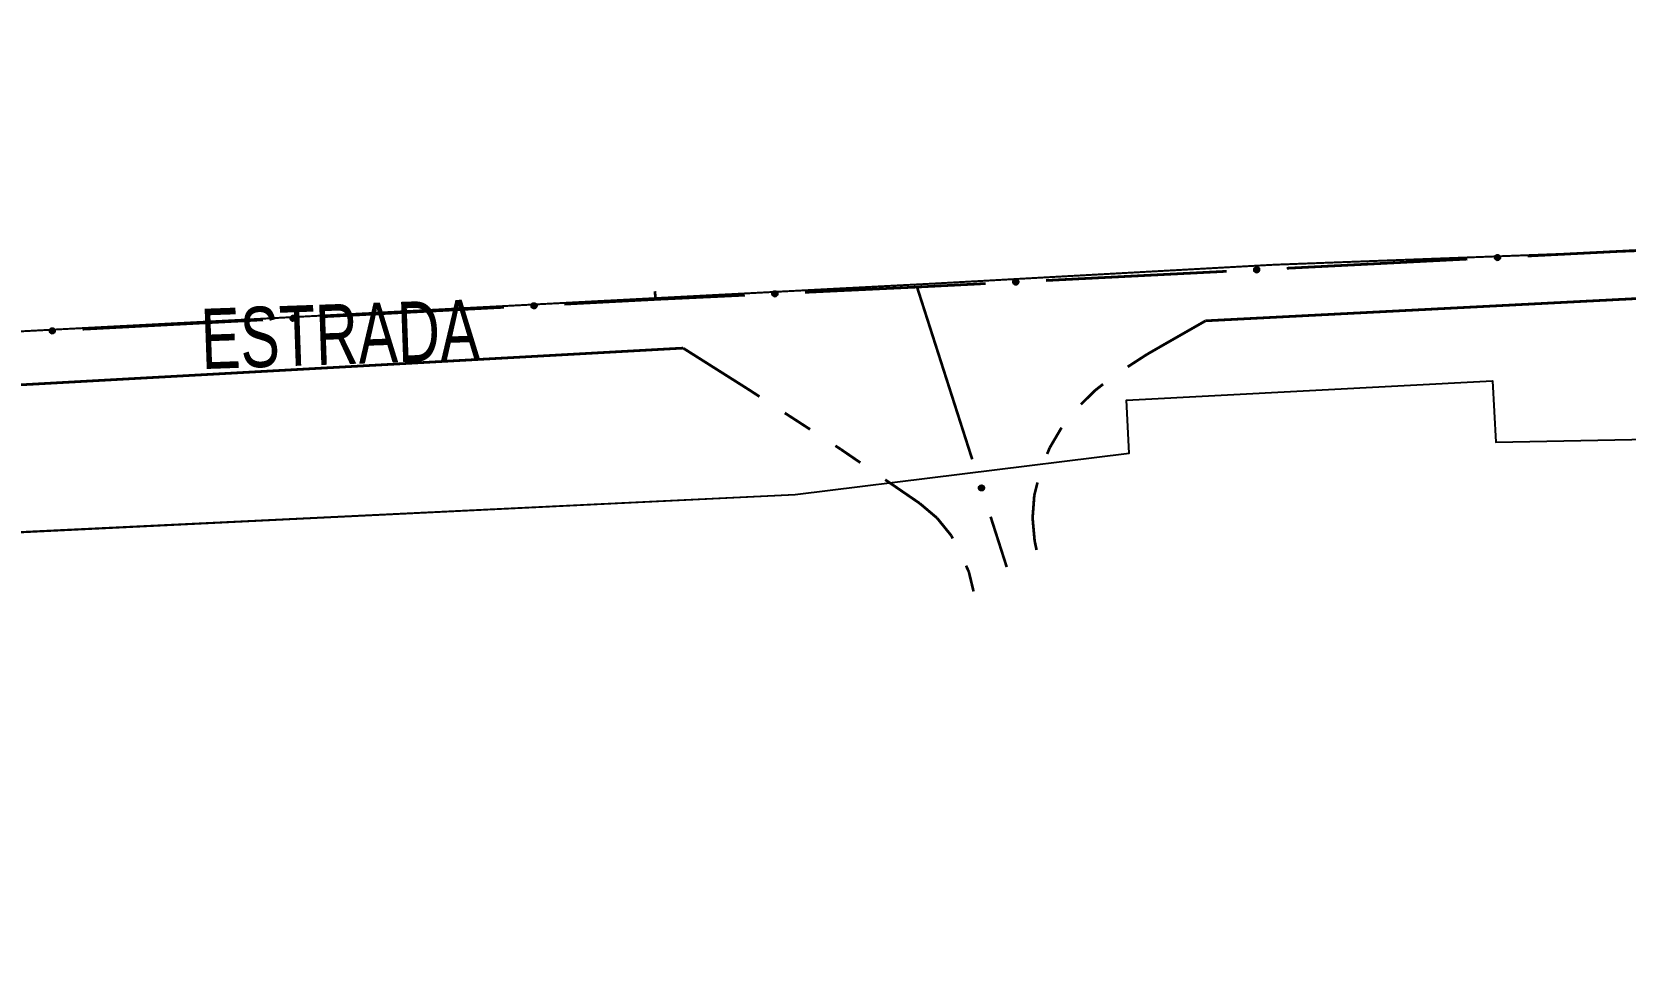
# Model space of a CAD drawing. Extents: x 203591 to 208218, y 4854879 to 4857795.
# Drawn here: x 205030.9 to 205136.6, y 4856018.3 to 4856079.8 of the extents above; entities that cross this region are included whole.
import ezdxf

# ---------------------------------------------------------------- set-up
doc = ezdxf.new("R2010")
doc.units = 0
doc.header["$LTSCALE"] = 1.5
doc.header["$MEASUREMENT"] = 0
doc.linetypes.add('PHANTOMX2', pattern=[5, 2.5, -0.5, 0.5, -0.5, 0.5, -0.5])
for name, color, linetype in [('CD-MALHA-LOTES', 40, 'CONTINUOUS'), ('LM-LIM-SETOR-FISCAL', 7, 'CONTINUOUS'), ('RU-QUADRAS', 210, 'CONTINUOUS'), ('SV-EIXO-ROD-ESTR', 7, 'CONTINUOUS'), ('SV-EIXO-RUA-N-PAV', 6, 'CONTINUOUS'), ('SV-EST-MUNIC-PAV', 20, 'CONTINUOUS'), ('SV-RUA-NAO-PAV-S-GUIA-C-GUIA', 7, 'PHANTOMX2'), ('SV-TXT-MUNIC-PAV', 20, 'CONTINUOUS')]:
    doc.layers.add(name, color=color, linetype=linetype)
doc.styles.add('ARIAL', font='ARIAL.TTF')
doc.linetypes.add('Limite', pattern='A,20,-3,[130,ltypeshp.shx,S=6.35,R=0,X=0,Y=0],-3,20', length=46)

msp = doc.modelspace()

# ---------------------------------------------------------------- linework, layer by layer
at = {"layer": 'CD-MALHA-LOTES', "linetype": 'Continuous', "flags": 128}
msp.add_lwpolyline([(204884.33, 4856039.68), (204980.99, 4856044.26), (205081.55, 4856049.15), (205103.71, 4856051.9), (205103.53, 4856055.42), (205127.82, 4856056.7), (205128.03, 4856052.63), (205161.84, 4856053.3)], dxfattribs=at)
at = {"layer": 'LM-LIM-SETOR-FISCAL', "linetype": 'Limite', "ltscale": 0.1, "const_width": 0.13, "flags": 128}
msp.add_lwpolyline([(205796.415, 4856248.315), (205682.51, 4856182.65), (205659.3, 4856170.51), (205621.44, 4856158.01), (205507.35, 4856123.37), (205407.36, 4856092.31), (205394.74, 4856089.5), (205362.25, 4856082.61), (205354.69, 4856080.34), (205337.55, 4856076.77), (205289.87, 4856073.56), (205229.36, 4856070.3), (205219.27, 4856069.56), (205147.92, 4856065.7), (205113.32, 4856064.4), (205090.92, 4856063.16), (205009.9, 4856058.92), (204851.88, 4856050.7), (204687.08, 4856042.13), (204637.14, 4856038.78), (204603.03, 4856036.66), (204553.89, 4856035.32), (204520.66, 4856035.13), (204502.57, 4856037.61), (204484.57, 4856041.23), (204412.67, 4856060.75), (204330.68, 4856083.79), (204299.16, 4856093.11), (204270.41, 4856101.78), (204253.26, 4856107.22), (204244.69, 4856110.17), (204218.41, 4856111.79), (204202.69, 4856112.17), (204189.55, 4856111.98), (204142.89, 4856109.12), (204035.38, 4856102.27), (203993.42, 4856098.93), (203985.94, 4856098.57), (203969, 4856097.51), (203907.01, 4856092.75), (203828.45, 4856087.6), (203806.83, 4856085.89), (203745.43, 4856081.58), (203724.99, 4856080.15), (203677.22, 4856076.56), (203633.71, 4856071.22), (203591.04, 4856063.51), (203660.37, 4856023.03), (203705.27, 4855996.41), (203743.77, 4855973.31), (203818.31, 4855928.72), (203887.09, 4855887.86), (203952.66, 4855848.85), (204025, 4855805.96), (204088.2, 4855766.95), (204107.49, 4855755.62), (204177.8, 4855715.26), (204283.05, 4855651.55), (204316.3, 4855629.3), (204344.05, 4855608.74), (204359.413431, 4855596.133587), (204366.73, 4855590.13), (204395.58, 4855561.78), (204414.87, 4855540.12), (204436.53, 4855514.57), (204458.95, 4855485.04), (204486.36, 4855444.86), (204505.82, 4855416.26), (204534.16, 4855377.59), (204568.85, 4855328.27), (204604.98, 4855276.24), (204637.1, 4855229.79), (204661.77, 4855193.9), (204679.77, 4855167.91), (204703.32, 4855133.45), (204736.81, 4855084.64), (204752.67, 4855062.31), (204783.23, 4855019.37), (204803.12, 4854991.18), (204834.249649, 4854948.199642), (204845.64, 4854959.83), (204876.75, 4854964.71), (204914.35, 4854970.84), (204996.87, 4854983.31), (205090.66, 4854997.71), (205105.98, 4854999.94), (205187.94, 4855012.05), (205245.94, 4855021.11), (205272.68, 4855025.85), (205289.82, 4855028.52), (205353.63, 4855038.1), (205379.87, 4855044.32), (205380.17, 4855053.59), (205399.55, 4855054.95), (205426.54, 4855056.03), (205437.99, 4855056.62), (205499.63, 4855060.67), (205539.31, 4855063.19), (205567.09, 4855064.98), (205582.41, 4855066.09), (205635.91, 4855070), (205692.95, 4855073.42), (205739.37, 4855076.32), (205755.85, 4855076.88), (205779.09, 4855078.91), (205796.39, 4855080.33), (205832.27, 4855082.2), (205855.36, 4855083.58), (205884.96, 4855084.97), (205904.85, 4855085.43), (205945.85, 4855088.06), (205975.45, 4855089.94), (205990.04, 4855090.61), (206010.45, 4855091.62), (206021.42, 4855091.93), (206022.38, 4855094.63), (206023.19, 4855099.07), (206023.73, 4855105.32), (206023.73, 4855114.57), (206023.61, 4855122.77), (206023.73, 4855128.91), (206023.31, 4855148.74), (206059.09, 4855155.08), (206090.43, 4855139.24), (206138.56, 4855111.07), (206178.75, 4855088.19), (206206.79, 4855072.52), (206222.46, 4855062.86), (206230.38, 4855057.64), (206237.19, 4855052.51), (206245.02, 4855046.96), (206277.61, 4855028.92), (206315.11, 4855009.06), (206322.43, 4855004.94), (206334.61, 4854998.15), (206344.05, 4854991.94), (206370.01, 4854978.16), (206377.13, 4854974.52), (206383.62, 4854970.88), (206391.86, 4854965.97), (206400.96, 4854960.99), (206409.67, 4854956.24), (206418.06, 4854951.81), (206428.03, 4854946.58), (206436.74, 4854941.99), (206446.39, 4854936.45), (206454.94, 4854931.86), (206463.33, 4854927.27), (206473.94, 4854921.41), (206483.44, 4854916.66), (206493.49, 4854911.28), (206502.2, 4854906.53), (206509.16, 4854902.73), (206517.55, 4854899.17), (206528.48, 4854896), (206549.69, 4854889.67), (206564.41, 4854883.97), (206567.2, 4854879.08), (206570.83, 4854883.26), (206576.05, 4854891.17), (206582.86, 4854902.57), (206588.24, 4854910.17), (206594.1, 4854919.67), (206601.38, 4854929.09), (206611.99, 4854937.95), (206625.76, 4854949.98), (206640.32, 4854965.18), (206646.34, 4854973.73), (206650.93, 4854980.7), (206656.31, 4854989.4), (206659.8, 4854993.84), (206666.37, 4855000.56), (206674.91, 4855008.32), (206682.51, 4855016.24), (206687.1, 4855021.3), (206689.8, 4855026.21), (206695.97, 4855035.87), (206702.46, 4855046.95), (206709.74, 4855060.01), (206715.44, 4855068.88), (206721.77, 4855075.21), (206727.79, 4855082.65), (206732.22, 4855088.66), (206736.5, 4855097.05), (206739.58, 4855106.79), (206740.85, 4855116.29), (206741.17, 4855125.63), (206741.64, 4855134.02), (206741.17, 4855142.09), (206742.12, 4855150.72), (206742.75, 4855160.06), (206742.43, 4855173.36), (206743.07, 4855183.81), (206745.76, 4855192.36), (206748.45, 4855197.74), (206758.11, 4855205.5), (206768.24, 4855208.82), (206775.2, 4855210.56), (206778.84, 4855212.3), (206783.44, 4855216.26), (206786.6, 4855221.64), (206789.29, 4855225.29), (206792.14, 4855229.4), (206795.63, 4855232.73), (206801.01, 4855234.47), (206808.45, 4855236.21), (206816.52, 4855237.63), (206822.22, 4855240.17), (206827.6, 4855242.54), (206831.4, 4855244.28), (206836.63, 4855244.44), (206839.95, 4855243.97), (206842.19, 4855243.65), (206845.62, 4855240.46), (206849.62, 4855235.99), (206854.58, 4855232.12), (206859.64, 4855229.78), (206864.76, 4855227.39), (206870.2, 4855225.04), (206874.73, 4855222.3), (206878.92, 4855219.29), (206882.98, 4855215.83), (206887.98, 4855212.7), (206893.95, 4855209.85), (206900.29, 4855207.85), (206907.15, 4855206.19), (206913.73, 4855205.04), (206920.81, 4855203.6), (206927.56, 4855201.94), (206933.6, 4855200.48), (206939.89, 4855199.17), (206945.67, 4855197.5), (206951.88, 4855196.77), (206955.646692, 4855197.169441), (206957.306662, 4855197.34315), (206961.862616, 4855199.664984), (206966.527907, 4855198.429918), (206972.051755, 4855197.762708), (206977.408644, 4855196.392723), (206983.226231, 4855195.866614), (206988.517313, 4855195.575902), (206994.381656, 4855194.986132), (206999.439545, 4855194.39722), (207005.614593, 4855193.621657), (207012.363297, 4855193.601324), (207017.572169, 4855195.36525), (207023.03395, 4855199.405412), (207027.732957, 4855202.047994), (207032.274552, 4855204.906141), (207036.833943, 4855207.976499), (207041.709791, 4855210.664404), (207047.645836, 4855212.460922), (207053.627362, 4855214.050921), (207060.025663, 4855216.416757), (207065.622577, 4855219.182648), (207071.297192, 4855222.28006), (207076.000549, 4855226.442043), (207079.81713, 4855231.025691), (207081.103271, 4855236.760794), (207082.59759, 4855241.307754), (207088.023389, 4855243.939561), (207090.578395, 4855249.590665), (207089.808985, 4855256.17649), (207088.296416, 4855261.394437), (207091.682817, 4855264.782116), (207096.437455, 4855266.14688), (207101.10609, 4855269.633922), (207105.023599, 4855274.180832), (207109.741577, 4855275.556417), (207115.560457, 4855275.105675), (207120.834136, 4855274.222138), (207125.843848, 4855273.366924), (207131.736831, 4855271.630579), (207137.125757, 4855270.101991), (207140.28442, 4855270.079902), (207149.515925, 4855272.920652), (207159.750695, 4855279.150512), (207168.205506, 4855287.160332), (207178.440276, 4855293.835183), (207190.455007, 4855299.175063), (207198.909818, 4855306.294903), (207210.479558, 4855312.524764), (207226.054209, 4855320.312089), (207238.95892, 4855331.88183), (207248.7487, 4855350.571411), (207250.973651, 4855379.940753), (207256.758521, 4855404.860194), (207263.433371, 4855423.994765), (207271.888182, 4855446.689256), (207282.567942, 4855472.943668), (207294.805168, 4855494.970674), (207326.84445, 4855524.340016), (207365.558582, 4855558.159258), (207387.072345, 4855586.866424), (207407.157013, 4855615.155159), (207422.962295, 4855638.924947), (207434.532036, 4855666.069339), (207438.091956, 4855689.65381), (207436.311996, 4855734.152813), (207437.646966, 4855776.64936), (207435.867006, 4855804.683732), (207437.201976, 4855838.502973), (207442.986846, 4855862.087445), (207450.106687, 4855888.786846), (207460.341457, 4855908.811397), (207484.893222, 4855935.842551), (207514.888754, 4855951.474025), (207555.868566, 4855955.698748), (207618.394465, 4855944.291996), (207657.684388, 4855935.842551), (207679.230475, 4855930.772883), (207701.081061, 4855927.500978), (207727.335472, 4855933.285849), (207757.594794, 4855943.075629), (207797.198906, 4855948.41551), (207840.362939, 4855943.520619), (207880.857031, 4855931.060899), (207908.46854, 4855922.081144), (207928.081857, 4855916.750273), (207978.978222, 4855907.32502), (207988.919986, 4855905.773418), (208022.363859, 4855902.136547), (208058.853041, 4855901.246567), (208090.002343, 4855903.026527), (208114.955167, 4855908.683361), (208130.682304, 4855913.813432), (208161.847626, 4855928.407512), (208188.891822, 4855948.61949), (208218.286591, 4855981.057933), (208187.445907, 4855991.449903), (208165.321069, 4856010.222493), (208159.224361, 4856022.94), (208156.58974, 4856039.12589), (208148.685879, 4856065.472094), (208141.72335, 4856085.385589), (208131.121743, 4856100.600365), (208114.978287, 4856123.563692), (208106.091421, 4856139.449948), (208093.205298, 4856162.116022), (208084.73682, 4856199.326829), (208076.797221, 4856229.27502), (208073.616124, 4856257.1496), (208067.838157, 4856284.431712), (208065.021572, 4856320.096316), (208063.518292, 4856367.226456), (208062.416051, 4856397.165935), (208051.054374, 4856419.94066), (208041.168955, 4856425.250761), (208034.147983, 4856457.455812), (208021.67975, 4856492.348298), (208031.159526, 4856541.689942), (208020.976111, 4856586.808408), (208019.467809, 4856600.268866), (208028.327718, 4856624.553543), (208027.926294, 4856671.90573), (208026.162133, 4856750.628679), (208030.440265, 4856795.701991), (208034.406877, 4856848.418794), (208036.125381, 4856871.257936), (208022.299519, 4856927.922659), (208010.560024, 4856953.886397), (208008.303255, 4856989.771934), (207999.795743, 4857038.357717), (207992.204293, 4857055.360826), (207973.187812, 4857100.767903), (207964.482023, 4857136.653753), (207955.32649, 4857174.790688), (207947.06, 4857205.66), (207936.24, 4857242.09), (207927.67, 4857273.58), (207918.98, 4857320.37), (207891.61, 4857379.79), (207864.78, 4857442.58), (207832.53, 4857508.13), (207814.62, 4857556.12), (207809.96, 4857575.68), (207785.03, 4857617.04), (207772.89, 4857638.07), (207748.63, 4857685.56), (207726.14, 4857726.05), (207670.54, 4857791.94), (207637.716929, 4857752.579866), (207327.499503, 4857249.046871), (207320.676618, 4857251.493261), (207314.080136, 4857253.877844), (207301.63279, 4857226.347664), (207278.712679, 4857178.433894), (207276.5774, 4857174.787641), (207262.892453, 4857152.57806), (207252.462304, 4857134.399802), (207240.885989, 4857115.917861), (207229.906692, 4857098.269253), (207214.91377, 4857077.033986), (207202.397592, 4857060.643753), (207187.795384, 4857042.763498), (207183.851205, 4857038.068132), (207172.84771, 4857025.964287), (207149.87276, 4857002.228535), (207122.979462, 4856978.24558), (207115.279823, 4856971.792429), (207096.554824, 4856956.721089), (207093.179038, 4856954.256239), (207063.969674, 4856931.265115), (207039.009706, 4856911.05036), (207002.55255, 4856880.952023), (206995.622513, 4856875.427191), (206955.697742, 4856843.197587), (206925.76, 4856819.17), (206889.95, 4856790.29), (206863.87, 4856769.12), (206847.05, 4856755.62), (206812.934473, 4856729.478313), (206791.2, 4856713), (206771.48, 4856697.98), (206751.62, 4856684.07), (206724.81, 4856665.42), (206695.34, 4856644.45), (206670.42, 4856628.03), (206663.08, 4856623.07), (206633.21, 4856602.21), (206600.85, 4856580.16), (206591.4, 4856573.83), (206573.31, 4856561.53), (206563.13, 4856555.38), (206553.22, 4856549.54), (206544.9, 4856545.03), (206536.19, 4856541.04), (206524.84, 4856536.19), (206513.22, 4856531.58), (206498.3, 4856526.31), (206481.81, 4856521.39), (206460.98, 4856515.61), (206436.55, 4856509.25), (206404.85, 4856501.32), (206376.503498, 4856494.172169), (206338.854515, 4856484.264542), (206332.61, 4856481.61), (206321.41, 4856478.45), (206309.98, 4856474.91), (206297.27, 4856470.73), (206283.09, 4856465.93), (206265.98, 4856460.4), (206237.37, 4856450.17), (206227.79, 4856446.64), (206207.64, 4856438.98), (206187.88, 4856431.02), (206170.1, 4856423.58), (206145.59, 4856412.49), (206123.09, 4856402.3), (206095.56, 4856389.84), (206084.72388, 4856385.188271), (206064.4, 4856375.95), (206043.92, 4856366.69), (206002.95, 4856348.23), (205973.98, 4856334.81), (205918.83, 4856309.59), (205889.94, 4856296.39), (205871.28, 4856287.81), (205863.09, 4856283.51), (205834.67, 4856269.04), (205796.415, 4856248.315)], dxfattribs=at)
at = {"layer": 'RU-QUADRAS', "color": 6, "linetype": 'Continuous'}
msp.add_lwpolyline([(204884.33, 4856039.68), (205081.55, 4856049.15), (205103.71, 4856051.9), (205103.53, 4856055.42), (205127.82, 4856056.7), (205128.03, 4856052.63), (205161.84, 4856053.3), (205170.76, 4855986.46), (204925.58, 4855949.7), (204911.34, 4855979.41)], close=True, dxfattribs=at)
at = {"layer": 'SV-EIXO-ROD-ESTR', "const_width": 0.18, "flags": 128}
for points in [[(205130.149977, 4856064.978245), (205142.134518, 4856065.587159)], [(205114.170589, 4856064.166359), (205126.15513, 4856064.775273)], [(205089.64, 4856062.92), (205094.196354, 4856063.151501)], [(205098.191201, 4856063.354472), (205110.175742, 4856063.963387)], [(205066.229794, 4856061.784702), (205072.22169, 4856062.096448)], [(205072.22169, 4856062.096448), (205072.29, 4856062.1)], [(205072.29, 4856062.1), (205078.214984, 4856062.380029)], [(205082.210524, 4856062.568867), (205089.202719, 4856062.899335)], [(205089.202719, 4856062.899335), (205089.64, 4856062.92)], [(205050.251406, 4856060.95338), (205062.235197, 4856061.576872)], [(205034.273017, 4856060.122058), (205046.256808, 4856060.74555)]]:
    msp.add_lwpolyline(points, dxfattribs=at)
at = {"layer": 'SV-EIXO-ROD-ESTR', "flags": 128}
for points in [[(205128.003472, 4856064.979407), (205128.035738, 4856065.016162), (205128.070986, 4856065.041152), (205128.106383, 4856065.053534), (205128.140516, 4856065.05632), (205128.175756, 4856065.055237), (205128.211045, 4856065.046306), (205128.248015, 4856065.027718), (205128.285113, 4856064.995609), (205128.30834, 4856064.957819), (205128.322336, 4856064.923765), (205128.32729, 4856064.888341), (205128.325664, 4856064.854124), (205128.315175, 4856064.817775), (205128.295972, 4856064.780493), (205128.262783, 4856064.743972), (205128.228059, 4856064.719709), (205128.193507, 4856064.708631), (205128.157862, 4856064.703876), (205128.121898, 4856064.705413), (205128.087308, 4856064.71438), (205128.049805, 4856064.733782), (205128.014193, 4856064.767017), (205127.989598, 4856064.801374), (205127.978038, 4856064.835761), (205127.974147, 4856064.870959), (205127.974804, 4856064.906318), (205127.982304, 4856064.942165), (205128.003472, 4856064.979407)], [(205096.044696, 4856063.355634), (205096.076962, 4856063.392389), (205096.11221, 4856063.41738), (205096.147607, 4856063.429762), (205096.18174, 4856063.432548), (205096.21698, 4856063.431464), (205096.252269, 4856063.422534), (205096.289239, 4856063.403946), (205096.326337, 4856063.371837), (205096.349564, 4856063.334047), (205096.36356, 4856063.299993), (205096.368514, 4856063.264569), (205096.366888, 4856063.230352), (205096.356399, 4856063.194003), (205096.337196, 4856063.156721), (205096.304007, 4856063.120199), (205096.269283, 4856063.095936), (205096.234731, 4856063.084859), (205096.199086, 4856063.080104), (205096.163122, 4856063.081641), (205096.128532, 4856063.090607), (205096.091029, 4856063.110009), (205096.055417, 4856063.143245), (205096.030822, 4856063.177601), (205096.019262, 4856063.211989), (205096.015371, 4856063.247187), (205096.016028, 4856063.282546), (205096.023528, 4856063.318392), (205096.044696, 4856063.355634)], [(205112.024084, 4856064.167521), (205112.05635, 4856064.204275), (205112.091598, 4856064.229266), (205112.126995, 4856064.241648), (205112.161128, 4856064.244434), (205112.196368, 4856064.243351), (205112.231657, 4856064.23442), (205112.268627, 4856064.215832), (205112.305725, 4856064.183723), (205112.328952, 4856064.145933), (205112.342948, 4856064.111879), (205112.347902, 4856064.076455), (205112.346276, 4856064.042238), (205112.335787, 4856064.005889), (205112.316584, 4856063.968607), (205112.283395, 4856063.932086), (205112.248671, 4856063.907822), (205112.214119, 4856063.896745), (205112.178474, 4856063.89199), (205112.14251, 4856063.893527), (205112.10792, 4856063.902493), (205112.070417, 4856063.921895), (205112.034805, 4856063.955131), (205112.01021, 4856063.989487), (205111.99865, 4856064.023875), (205111.994759, 4856064.059073), (205111.995416, 4856064.094432), (205112.002916, 4856064.130279), (205112.024084, 4856064.167521)], [(205080.064037, 4856062.577623), (205080.096433, 4856062.614263), (205080.131769, 4856062.639129), (205080.167209, 4856062.651386), (205080.201352, 4856062.654051), (205080.236588, 4856062.652843), (205080.271845, 4856062.643787), (205080.30875, 4856062.625069), (205080.345733, 4856062.592829), (205080.368827, 4856062.554957), (205080.382702, 4856062.520854), (205080.387531, 4856062.485412), (205080.385784, 4856062.451201), (205080.375166, 4856062.41489), (205080.355832, 4856062.377675), (205080.322513, 4856062.341272), (205080.287704, 4856062.317132), (205080.253112, 4856062.306176), (205080.217451, 4856062.301548), (205080.181493, 4856062.303212), (205080.146935, 4856062.312301), (205080.109501, 4856062.331835), (205080.074006, 4856062.365197), (205080.049533, 4856062.39964), (205080.038095, 4856062.434068), (205080.034328, 4856062.469279), (205080.03511, 4856062.504636), (205080.042738, 4856062.540456), (205080.064037, 4856062.577623)], [(205064.08329, 4856061.783253), (205064.115511, 4856061.820047), (205064.150728, 4856061.845081), (205064.186111, 4856061.857506), (205064.22024, 4856061.860333), (205064.255481, 4856061.859293), (205064.290781, 4856061.850405), (205064.327774, 4856061.831862), (205064.36491, 4856061.799798), (205064.388184, 4856061.762036), (205064.402221, 4856061.728), (205064.407218, 4856061.692582), (205064.405634, 4856061.658363), (205064.395189, 4856061.622001), (205064.376032, 4856061.584695), (205064.342887, 4856061.548134), (205064.308192, 4856061.523828), (205064.273654, 4856061.512709), (205064.238015, 4856061.507911), (205064.202049, 4856061.509404), (205064.167448, 4856061.518328), (205064.129922, 4856061.537685), (205064.094269, 4856061.570877), (205064.069632, 4856061.605203), (205064.058031, 4856061.639577), (205064.054097, 4856061.67477), (205064.05471, 4856061.71013), (205064.062167, 4856061.745986), (205064.08329, 4856061.783253)], [(205032.126512, 4856060.12061), (205032.158734, 4856060.157404), (205032.193951, 4856060.182437), (205032.229333, 4856060.194862), (205032.263462, 4856060.197689), (205032.298704, 4856060.196649), (205032.334004, 4856060.187761), (205032.370997, 4856060.169218), (205032.408133, 4856060.137154), (205032.431407, 4856060.099393), (205032.445444, 4856060.065356), (205032.450441, 4856060.029938), (205032.448857, 4856059.995719), (205032.438412, 4856059.959358), (205032.419254, 4856059.922052), (205032.386109, 4856059.88549), (205032.351415, 4856059.861185), (205032.316876, 4856059.850065), (205032.281237, 4856059.845267), (205032.245271, 4856059.84676), (205032.210671, 4856059.855685), (205032.173144, 4856059.875041), (205032.137492, 4856059.908233), (205032.112855, 4856059.94256), (205032.101253, 4856059.976933), (205032.097319, 4856060.012126), (205032.097933, 4856060.047486), (205032.10539, 4856060.083342), (205032.126512, 4856060.12061)], [(205048.104901, 4856060.951932), (205048.137123, 4856060.988725), (205048.17234, 4856061.013759), (205048.207722, 4856061.026184), (205048.241851, 4856061.029011), (205048.277093, 4856061.027971), (205048.312392, 4856061.019083), (205048.349386, 4856061.00054), (205048.386522, 4856060.968476), (205048.409795, 4856060.930715), (205048.423833, 4856060.896678), (205048.42883, 4856060.86126), (205048.427245, 4856060.827041), (205048.416801, 4856060.790679), (205048.397643, 4856060.753374), (205048.364498, 4856060.716812), (205048.329804, 4856060.692507), (205048.295265, 4856060.681387), (205048.259626, 4856060.676589), (205048.22366, 4856060.678082), (205048.18906, 4856060.687006), (205048.151533, 4856060.706363), (205048.11588, 4856060.739555), (205048.091244, 4856060.773882), (205048.079642, 4856060.808255), (205048.075708, 4856060.843448), (205048.076322, 4856060.878808), (205048.083779, 4856060.914664), (205048.104901, 4856060.951932)]]:
    msp.add_lwpolyline(points, close=True, dxfattribs=at)
for points in [[(205127.974147, 4856064.870959), (205128.322336, 4856064.923765)], [(205127.974804, 4856064.906318), (205128.30834, 4856064.957819)], [(205127.978038, 4856064.835761), (205128.32729, 4856064.888341)], [(205127.978202, 4856064.889925), (205128.310279, 4856064.942321)], [(205127.978709, 4856064.853061), (205128.323189, 4856064.903354)], [(205127.982304, 4856064.942165), (205128.285113, 4856064.995609)], [(205127.983285, 4856064.92434), (205128.292126, 4856064.976922)], [(205127.987323, 4856064.817975), (205128.323488, 4856064.870579)], [(205127.989598, 4856064.801374), (205128.325664, 4856064.854124)], [(205127.993819, 4856064.959033), (205128.26314, 4856065.009606)], [(205128.003472, 4856064.979407), (205128.248015, 4856065.027718)], [(205128.004114, 4856064.783305), (205128.315749, 4856064.834662)], [(205128.014193, 4856064.767017), (205128.315175, 4856064.817775)], [(205128.021861, 4856064.998713), (205128.222166, 4856065.036216)], [(205128.035738, 4856065.016162), (205128.211045, 4856065.046306)], [(205128.035756, 4856064.752122), (205128.302559, 4856064.798469)], [(205128.049805, 4856064.733782), (205128.295972, 4856064.780493)], [(205128.05577, 4856065.030494), (205128.184609, 4856065.049337)], [(205128.070986, 4856065.041152), (205128.175756, 4856065.055237)], [(205128.073936, 4856064.726736), (205128.271653, 4856064.761375)], [(205128.087308, 4856064.71438), (205128.262783, 4856064.743972)], [(205128.108905, 4856064.710751), (205128.239038, 4856064.731026)], [(205128.121898, 4856064.705413), (205128.228059, 4856064.719709)], [(205096.015371, 4856063.247187), (205096.36356, 4856063.299993)], [(205096.016028, 4856063.282546), (205096.349564, 4856063.334047)], [(205096.019262, 4856063.211989), (205096.368514, 4856063.264569)], [(205096.019426, 4856063.266153), (205096.351503, 4856063.318548)], [(205096.019933, 4856063.229289), (205096.364413, 4856063.279582)], [(205096.023528, 4856063.318392), (205096.326337, 4856063.371837)], [(205096.024509, 4856063.300568), (205096.33335, 4856063.353149)], [(205096.028547, 4856063.194203), (205096.364712, 4856063.246806)], [(205096.030822, 4856063.177601), (205096.366888, 4856063.230352)], [(205096.035043, 4856063.33526), (205096.304364, 4856063.385833)], [(205096.044696, 4856063.355634), (205096.289239, 4856063.403946)], [(205096.063085, 4856063.374941), (205096.26339, 4856063.412444)], [(205096.076962, 4856063.392389), (205096.252269, 4856063.422534)], [(205096.096994, 4856063.406722), (205096.225833, 4856063.425565)], [(205096.11221, 4856063.41738), (205096.21698, 4856063.431464)], [(205111.994759, 4856064.059073), (205112.342948, 4856064.111879)], [(205111.995416, 4856064.094432), (205112.328952, 4856064.145933)], [(205111.99865, 4856064.023875), (205112.347902, 4856064.076455)], [(205111.998814, 4856064.078039), (205112.330891, 4856064.130434)], [(205111.999321, 4856064.041175), (205112.343801, 4856064.091468)], [(205112.002916, 4856064.130279), (205112.305725, 4856064.183723)], [(205112.003897, 4856064.112454), (205112.312738, 4856064.165035)], [(205112.007935, 4856064.006089), (205112.3441, 4856064.058693)], [(205112.01021, 4856063.989487), (205112.346276, 4856064.042238)], [(205112.014431, 4856064.147146), (205112.283752, 4856064.19772)], [(205112.024084, 4856064.167521), (205112.268627, 4856064.215832)], [(205112.024726, 4856063.971419), (205112.336361, 4856064.022776)], [(205112.034805, 4856063.955131), (205112.335787, 4856064.005889)], [(205112.042473, 4856064.186827), (205112.242778, 4856064.22433)], [(205112.05635, 4856064.204275), (205112.231657, 4856064.23442)], [(205112.056368, 4856063.940236), (205112.323171, 4856063.986582)], [(205112.070417, 4856063.921895), (205112.316584, 4856063.968607)], [(205112.076382, 4856064.218608), (205112.205221, 4856064.237451)], [(205112.091598, 4856064.229266), (205112.196368, 4856064.243351)], [(205112.094548, 4856063.91485), (205112.292265, 4856063.949489)], [(205112.10792, 4856063.902493), (205112.283395, 4856063.932086)], [(205112.129517, 4856063.898865), (205112.25965, 4856063.91914)], [(205112.14251, 4856063.893527), (205112.248671, 4856063.907822)], [(205080.034328, 4856062.469279), (205080.382702, 4856062.520854)], [(205080.03511, 4856062.504636), (205080.368827, 4856062.554957)], [(205080.038095, 4856062.434068), (205080.387531, 4856062.485412)], [(205080.038451, 4856062.488231), (205080.370711, 4856062.539451)], [(205080.038827, 4856062.451365), (205080.383483, 4856062.50044)], [(205080.042738, 4856062.540456), (205080.345733, 4856062.592829)], [(205080.043655, 4856062.522628), (205080.35268, 4856062.574116)], [(205080.047317, 4856062.416249), (205080.383666, 4856062.467663)], [(205080.049533, 4856062.39964), (205080.385784, 4856062.451201)], [(205080.054312, 4856062.557283), (205080.32381, 4856062.606903)], [(205080.063985, 4856062.38152), (205080.3758, 4856062.431774)], [(205080.064037, 4856062.577623), (205080.30875, 4856062.625069)], [(205080.074006, 4856062.365197), (205080.375166, 4856062.41489)], [(205080.082494, 4856062.596864), (205080.28293, 4856062.633658)], [(205080.095517, 4856062.350225), (205080.362482, 4856062.395628)], [(205080.096433, 4856062.614263), (205080.271845, 4856062.643787)], [(205080.109501, 4856062.331835), (205080.355832, 4856062.377675)], [(205080.116515, 4856062.628525), (205080.24542, 4856062.646912)], [(205080.131769, 4856062.639129), (205080.236588, 4856062.652843)], [(205080.133606, 4856062.324704), (205080.331445, 4856062.358644)], [(205080.146935, 4856062.312301), (205080.322513, 4856062.341272)], [(205080.168519, 4856062.308596), (205080.298723, 4856062.32841)], [(205080.181493, 4856062.303212), (205080.287704, 4856062.317132)], [(205096.045338, 4856063.159533), (205096.356973, 4856063.21089)], [(205096.055417, 4856063.143245), (205096.356399, 4856063.194003)], [(205096.07698, 4856063.12835), (205096.343783, 4856063.174696)], [(205096.091029, 4856063.110009), (205096.337196, 4856063.156721)], [(205096.11516, 4856063.102964), (205096.312877, 4856063.137603)], [(205096.128532, 4856063.090607), (205096.304007, 4856063.120199)], [(205096.150129, 4856063.086979), (205096.280262, 4856063.107254)], [(205096.163122, 4856063.081641), (205096.269283, 4856063.095936)], [(205064.054097, 4856061.67477), (205064.402221, 4856061.728)], [(205064.05471, 4856061.71013), (205064.388184, 4856061.762036)], [(205064.058031, 4856061.639577), (205064.407218, 4856061.692582)], [(205064.058129, 4856061.693741), (205064.390142, 4856061.74654)], [(205064.05868, 4856061.656878), (205064.403099, 4856061.70759)], [(205064.062167, 4856061.745986), (205064.36491, 4856061.799798)], [(205064.06317, 4856061.728162), (205064.371947, 4856061.781119)], [(205064.067337, 4856061.621802), (205064.403438, 4856061.674815)], [(205064.069632, 4856061.605203), (205064.405634, 4856061.658363)], [(205064.073662, 4856061.762867), (205064.342921, 4856061.813768)], [(205064.08329, 4856061.783253), (205064.327774, 4856061.831862)], [(205064.08417, 4856061.587153), (205064.395743, 4856061.638889)], [(205064.094269, 4856061.570877), (205064.395189, 4856061.622001)], [(205064.101655, 4856061.802582), (205064.301914, 4856061.840329)], [(205064.115511, 4856061.820047), (205064.290781, 4856061.850405)], [(205064.11585, 4856061.556008), (205064.382597, 4856061.602679)], [(205064.129922, 4856061.537685), (205064.376032, 4856061.584695)], [(205064.135525, 4856061.834404), (205064.264342, 4856061.853404)], [(205064.150728, 4856061.845081), (205064.255481, 4856061.859293)], [(205064.154061, 4856061.530669), (205064.351736, 4856061.565548)], [(205064.167448, 4856061.518328), (205064.342887, 4856061.548134)], [(205064.189049, 4856061.514726), (205064.319158, 4856061.535159)], [(205064.202049, 4856061.509404), (205064.308192, 4856061.523828)], [(205032.097319, 4856060.012126), (205032.445444, 4856060.065356)], [(205032.097933, 4856060.047486), (205032.431407, 4856060.099393)], [(205032.101352, 4856060.031097), (205032.433365, 4856060.083897)], [(205032.101903, 4856059.994234), (205032.446322, 4856060.044946)], [(205032.10539, 4856060.083342), (205032.408133, 4856060.137154)], [(205032.106393, 4856060.065519), (205032.415169, 4856060.118476)], [(205032.116884, 4856060.100224), (205032.386143, 4856060.151125)], [(205032.126512, 4856060.12061), (205032.370997, 4856060.169218)], [(205032.144878, 4856060.139938), (205032.345137, 4856060.177685)], [(205032.158734, 4856060.157404), (205032.334004, 4856060.187761)], [(205032.178748, 4856060.171761), (205032.307564, 4856060.19076)], [(205032.193951, 4856060.182437), (205032.298704, 4856060.196649)], [(205048.075708, 4856060.843448), (205048.423833, 4856060.896678)], [(205048.076322, 4856060.878808), (205048.409795, 4856060.930715)], [(205048.079642, 4856060.808255), (205048.42883, 4856060.86126)], [(205048.07974, 4856060.862419), (205048.411753, 4856060.915218)], [(205048.080292, 4856060.825556), (205048.424711, 4856060.876268)], [(205048.083779, 4856060.914664), (205048.386522, 4856060.968476)], [(205048.084781, 4856060.89684), (205048.393558, 4856060.949797)], [(205048.088949, 4856060.790481), (205048.42505, 4856060.843493)], [(205048.091244, 4856060.773882), (205048.427245, 4856060.827041)], [(205048.095273, 4856060.931546), (205048.364532, 4856060.982446)], [(205048.104901, 4856060.951932), (205048.349386, 4856061.00054)], [(205048.105781, 4856060.755831), (205048.417354, 4856060.807567)], [(205048.11588, 4856060.739555), (205048.416801, 4856060.790679)], [(205048.123267, 4856060.97126), (205048.323525, 4856061.009007)], [(205048.137123, 4856060.988725), (205048.312392, 4856061.019083)], [(205048.137462, 4856060.724686), (205048.404208, 4856060.771357)], [(205048.151533, 4856060.706363), (205048.397643, 4856060.753374)], [(205048.157137, 4856061.003083), (205048.285953, 4856061.022082)], [(205048.17234, 4856061.013759), (205048.277093, 4856061.027971)], [(205048.175672, 4856060.699347), (205048.373347, 4856060.734226)], [(205048.18906, 4856060.687006), (205048.364498, 4856060.716812)], [(205048.210661, 4856060.683404), (205048.340769, 4856060.703837)], [(205048.22366, 4856060.678082), (205048.329804, 4856060.692507)], [(205032.101253, 4856059.976933), (205032.450441, 4856060.029938)], [(205032.11056, 4856059.959159), (205032.446661, 4856060.012171)], [(205032.112855, 4856059.94256), (205032.448857, 4856059.995719)], [(205032.127393, 4856059.924509), (205032.438966, 4856059.976245)], [(205032.137492, 4856059.908233), (205032.438412, 4856059.959358)], [(205032.159073, 4856059.893364), (205032.425819, 4856059.940035)], [(205032.173144, 4856059.875041), (205032.419254, 4856059.922052)], [(205032.197283, 4856059.868025), (205032.394959, 4856059.902904)], [(205032.210671, 4856059.855685), (205032.386109, 4856059.88549)], [(205032.232272, 4856059.852083), (205032.36238, 4856059.872516)], [(205032.245271, 4856059.84676), (205032.351415, 4856059.861185)]]:
    msp.add_lwpolyline(points, dxfattribs=at)
at = {"layer": 'SV-EIXO-RUA-N-PAV', "const_width": 0.18, "flags": 128}
for points in [[(205072.251735, 4856062.644991), (205072.29, 4856062.1)], [(205089.64, 4856062.92), (205093.301551, 4856051.492269)], [(205094.522068, 4856047.683025), (205095.437456, 4856044.826092)], [(205095.437456, 4856044.826092), (205095.59, 4856044.35)]]:
    msp.add_lwpolyline(points, dxfattribs=at)
at = {"layer": 'SV-EIXO-RUA-N-PAV', "flags": 128}
msp.add_lwpolyline([(205093.972799, 4856049.758064), (205094.016599, 4856049.736301), (205094.049792, 4856049.70864), (205094.070836, 4856049.677601), (205094.082281, 4856049.645324), (205094.09027, 4856049.610984), (205094.090686, 4856049.574585), (205094.082199, 4856049.534084), (205094.060676, 4856049.489994), (205094.030105, 4856049.457853), (205094.000779, 4856049.435593), (205093.967809, 4856049.421722), (205093.93432, 4856049.414519), (205093.896496, 4856049.415337), (205093.855536, 4856049.424339), (205093.811726, 4856049.447054), (205093.77937, 4856049.474395), (205093.759803, 4856049.504952), (205093.746068, 4856049.538186), (205093.738332, 4856049.573342), (205093.738129, 4856049.609074), (205093.747266, 4856049.650298), (205093.770259, 4856049.693242), (205093.797161, 4856049.725824), (205093.827434, 4856049.745815), (205093.860458, 4856049.758601), (205093.894803, 4856049.767033), (205093.931375, 4856049.768974), (205093.972799, 4856049.758064)], close=True, dxfattribs=at)
for points in [[(205093.738129, 4856049.609074), (205093.811726, 4856049.447054)], [(205093.738332, 4856049.573342), (205093.77937, 4856049.474395)], [(205093.74016, 4856049.587269), (205093.793125, 4856049.466685)], [(205093.746644, 4856049.625168), (205093.830822, 4856049.442943)], [(205093.747266, 4856049.650298), (205093.855536, 4856049.424339)], [(205093.761391, 4856049.66858), (205093.8746, 4856049.422581)], [(205093.770259, 4856049.693242), (205093.896496, 4856049.415337)], [(205093.783418, 4856049.707161), (205093.912966, 4856049.419112)], [(205093.797161, 4856049.725824), (205093.93432, 4856049.414519)], [(205093.812624, 4856049.73228), (205093.949666, 4856049.420842)], [(205093.827434, 4856049.745815), (205093.967809, 4856049.421722)], [(205093.844328, 4856049.749602), (205093.981269, 4856049.429535)], [(205093.860458, 4856049.758601), (205094.000779, 4856049.435593)], [(205093.879829, 4856049.759544), (205094.015622, 4856049.452005)], [(205093.894803, 4856049.767033), (205094.030105, 4856049.457853)], [(205093.914397, 4856049.763456), (205094.044412, 4856049.478423)], [(205093.931375, 4856049.768974), (205094.060676, 4856049.489994)], [(205093.950631, 4856049.76217), (205094.068571, 4856049.514821)], [(205093.972799, 4856049.758064), (205094.082199, 4856049.534084)], [(205093.996175, 4856049.74524), (205094.083785, 4856049.561249)], [(205094.016599, 4856049.736301), (205094.090686, 4856049.574585)], [(205094.035588, 4856049.720614), (205094.086837, 4856049.600914)], [(205094.049792, 4856049.70864), (205094.09027, 4856049.610984)]]:
    msp.add_lwpolyline(points, dxfattribs=at)
at = {"layer": 'SV-EST-MUNIC-PAV', "linetype": 'Continuous', "const_width": 0.18, "flags": 128}
for points in [[(205155.14, 4856063.07), (205108.78, 4856060.68)], [(205074.12, 4856058.87), (204955.61, 4856052.3), (204879.33, 4856048.79), (204865.79, 4856048.08), (204820.18, 4856045.69), (204776.72, 4856043.42), (204735.92, 4856041.05), (204693.15, 4856038.68), (204679.84, 4856037.94), (204650.23, 4856035.87), (204637.12, 4856035.02)]]:
    msp.add_lwpolyline(points, dxfattribs=at)
at = {"layer": 'SV-RUA-NAO-PAV-S-GUIA-C-GUIA', "const_width": 0.18, "flags": 128}
for points in [[(205108.78, 4856060.68), (205107.043566, 4856059.687631)], [(205106.198678, 4856059.204779), (205105.308716, 4856058.692499)], [(205107.043566, 4856059.687631), (205106.198678, 4856059.204779)], [(205074.12, 4856058.87), (205078.346747, 4856056.198931)], [(205104.886403, 4856058.449407), (205103.61642, 4856057.627542)], [(205105.308716, 4856058.692499), (205104.886403, 4856058.449407)], [(205078.346747, 4856056.198931), (205078.44, 4856056.14)], [(205078.44, 4856056.14), (205079.186563, 4856055.656072)], [(205101.454988, 4856056.063482), (205100.507368, 4856055.13136)], [(205101.982094, 4856056.478332), (205101.454988, 4856056.063482)], [(205080.864823, 4856054.568209), (205082.543082, 4856053.480347)], [(205098.721821, 4856052.73562), (205098.450903, 4856052.275009)], [(205099.217484, 4856053.578341), (205098.721821, 4856052.73562)], [(205099.231146, 4856053.595989), (205099.217484, 4856053.578341)], [(205084.221342, 4856052.392485), (205084.58, 4856052.16)], [(205084.58, 4856052.16), (205085.877318, 4856051.271189)], [(205098.450903, 4856052.275009), (205098.269596, 4856051.846136)], [(205087.527237, 4856050.140805), (205089.177156, 4856049.010422)], [(205097.631826, 4856049.956941), (205097.418903, 4856049.102064)], [(205089.177156, 4856049.010422), (205089.82, 4856048.57)], [(205089.82, 4856048.57), (205090.751974, 4856047.781538)], [(205097.418903, 4856049.102064), (205097.334792, 4856047.986224)], [(205090.751974, 4856047.781538), (205090.967337, 4856047.599338)], [(205090.967337, 4856047.599338), (205091.419486, 4856047.041711)], [(205097.334792, 4856047.986224), (205097.305482, 4856047.597398)], [(205097.305482, 4856047.597398), (205097.360135, 4856046.98978)], [(205091.419486, 4856047.041711), (205091.922527, 4856046.421322)], [(205091.922527, 4856046.421322), (205092.01047, 4856046.240256)], [(205097.360135, 4856046.98978), (205097.442029, 4856046.079288)], [(205097.442029, 4856046.079288), (205097.459953, 4856045.995348)], [(205097.459953, 4856045.995348), (205097.57, 4856045.48)], [(205092.884254, 4856044.441228), (205093.069876, 4856044.059053)], [(205093.069876, 4856044.059053), (205093.204554, 4856043.499913)], [(205093.204554, 4856043.499913), (205093.39, 4856042.73)]]:
    msp.add_lwpolyline(points, dxfattribs=at)

# ---------------------------------------------------------------- texts
at = {"layer": 'SV-TXT-MUNIC-PAV', "style": 'ARIAL', "width": 0.7}
msp.add_text('ESTRADA', height=4, rotation=2, dxfattribs=at).set_placement((205042.197445, 4856057.473803))

doc.saveas('drawing.dxf')
